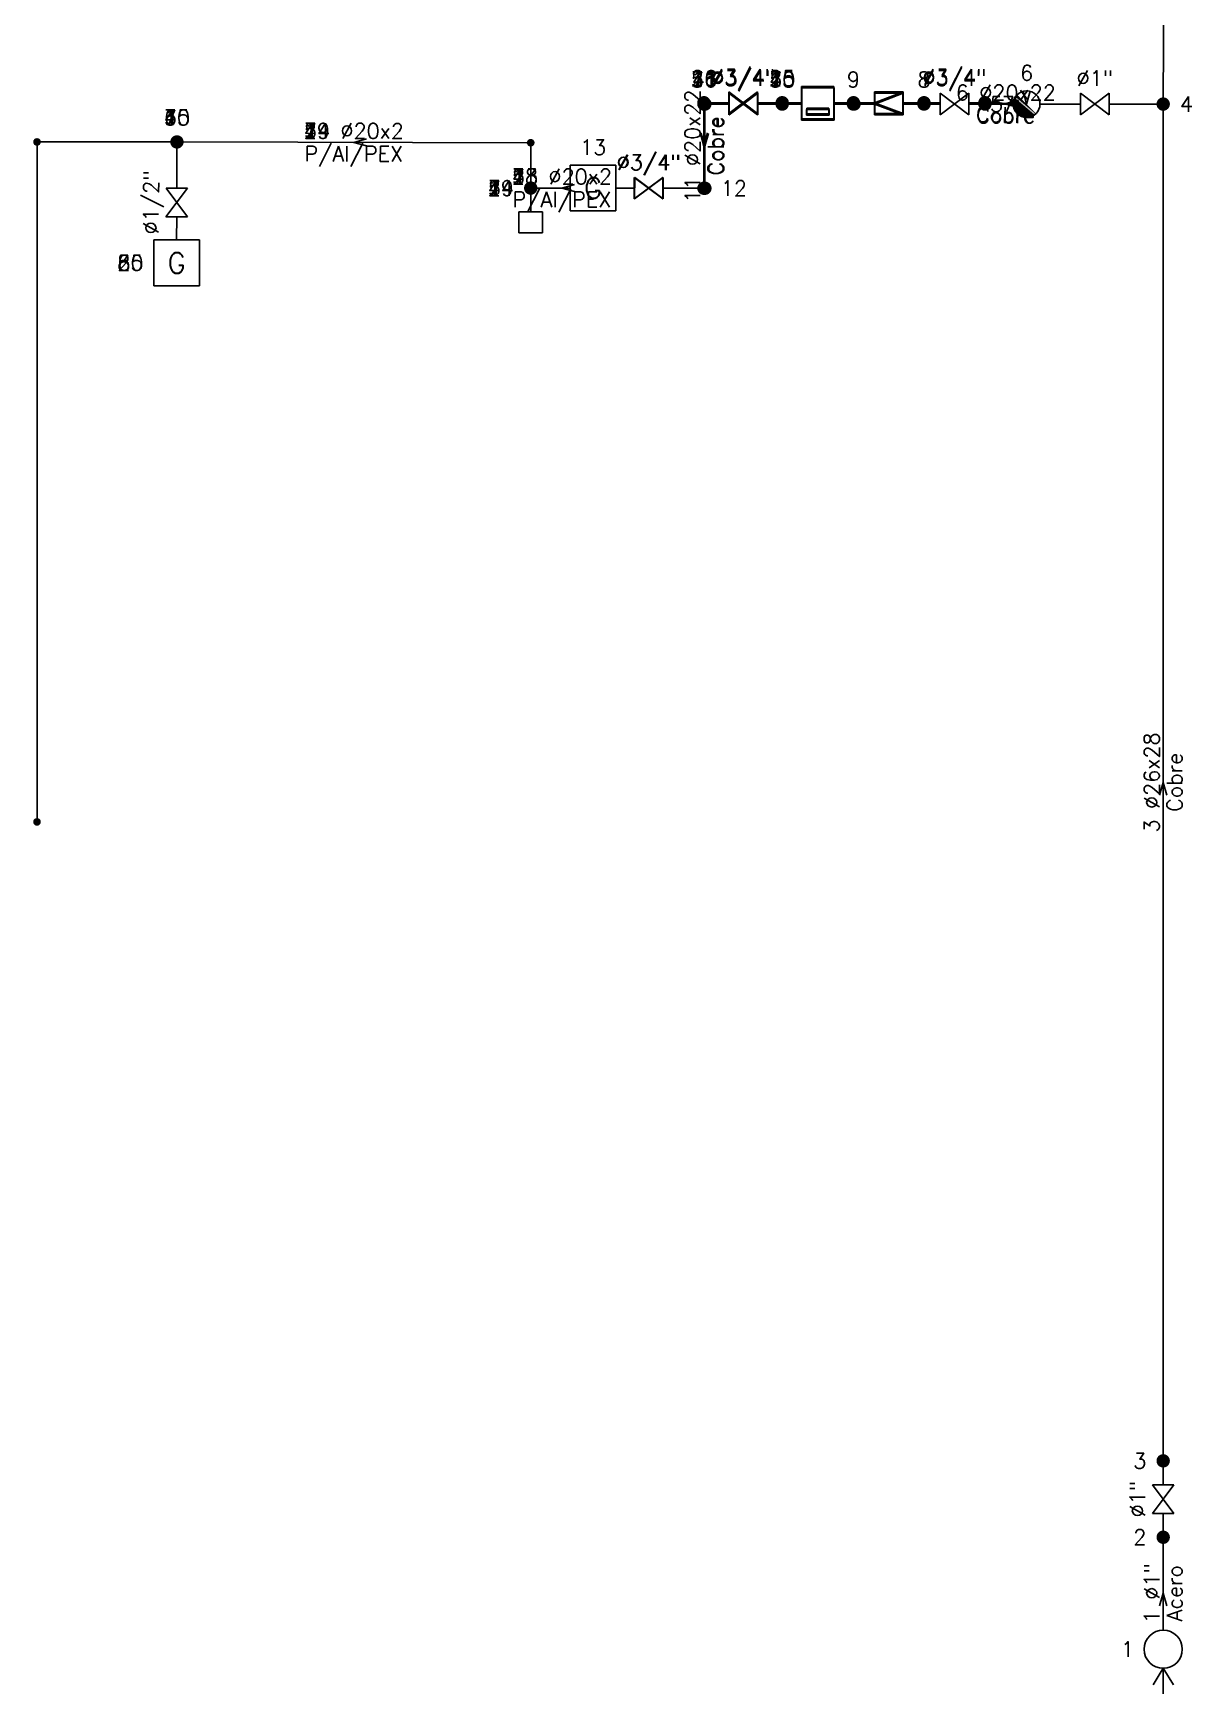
# Model space of a CAD drawing. Header units: metres. Extents: x -46.6 to 10.1, y -1.4 to 97.6.
# Drawn here: x 5.48 to 10.07, y -1.4 to 5.18 of the extents above; entities that cross this region are included whole.
import ezdxf
from ezdxf.enums import TextEntityAlignment as Align

# ---------------------------------------------------------------- set-up
doc = ezdxf.new("R2010")
doc.units = ezdxf.units.M
doc.header["$LTSCALE"] = 12.7
doc.layers.get('0').update_dxf_attribs({"linetype": 'CONTINUOUS'})
doc.layers.add('TEXTO_NUDOS', color=7, linetype='CONTINUOUS')
doc.layers.add('UNIFILAR', color=7, linetype='CONTINUOUS')
doc.layers.add('TEXTO_RAMAS', color=7, linetype='CONTINUOUS', lineweight=18)
doc.styles.add('ROMANS', font='Romans', dxfattribs={"height": 0.0635})

# ---------------------------------------------------------------- blocks, each defined once
blk = doc.blocks.new('CONEXION_PLANTAS_GAS')
at = {"color": 0, "linetype": 'Continuous'}
blk.add_circle((-0.004736, -0.005671), 1.5, dxfattribs=at)
for points in [[(-1.499779, 0.11617), (-1.504474, -0.033694), (0.363297, -1.459821), (0.216286, -1.489298)], [(-1.480147, 0.264817), (-1.499779, 0.11617), (0.506632, -1.415814), (0.363297, -1.459821)], [(-1.445772, 0.410761), (-1.480147, 0.264817), (0.644856, -1.357718), (0.506632, -1.415814)], [(-1.396999, 0.552544), (-1.445772, 0.410761), (0.77659, -1.286112), (0.644856, -1.357718)], [(-1.334315, 0.688749), (-1.396999, 0.552544), (0.900518, -1.201713), (0.77659, -1.286112)], [(-1.258346, 0.818016), (-1.334315, 0.688749), (1.0154, -1.105363), (0.900518, -1.201713)], [(-1.169852, 0.939054), (-1.258346, 0.818016), (1.047775, -1.074419), (1.0154, -1.105363)], [(-1.069716, 1.050651), (-1.169852, 0.939054), (-0.004736, -0.005671), (1.047775, -1.074419)], [(-1.504474, -0.033694), (-1.494184, -0.183278), (0.216286, -1.489298), (0.067066, -1.503952)], [(-1.494184, -0.183278), (-1.469012, -0.331087), (0.067066, -1.503952), (-0.082871, -1.503635)], [(-1.469012, -0.331087), (-1.429209, -0.475645), (-0.082871, -1.503635), (-0.232027, -1.488351)], [(-1.429209, -0.475645), (-1.375174, -0.615507), (-0.232027, -1.488351), (-0.378913, -1.458252)], [(-1.375174, -0.615507), (-1.307445, -0.749276), (-0.378913, -1.458252), (-0.52206, -1.41364)], [(-1.307445, -0.749276), (-1.226701, -0.875615), (-0.52206, -1.41364), (-0.660037, -1.35496)], [(-1.226701, -0.875615), (-1.133746, -0.993262), (-0.660037, -1.35496), (-0.791468, -1.282798)], [(-1.133746, -0.993262), (-1.029511, -1.101041), (-0.791468, -1.282798), (-0.915037, -1.197876)]]:
    blk.add_solid(points, dxfattribs=at)
blk = doc.blocks.new('CONEXION_RED_GAS')
at = {"color": 0, "linetype": 'Continuous'}
for q in [(-3.5, 0), (-2.8, 0.8), (-2.8, -0.8)]:
    blk.add_line((-1.5, 0), q, dxfattribs=at)
blk.add_circle((0, 0), 1.5, dxfattribs=at)
blk = doc.blocks.new('NUDO_DERIVACION_GAS')
at = {"color": 0, "linetype": 'Continuous'}
for points in [[(-0.742494, 0.10584), (-0.749351, 0.031185), (-0.748721, -0.043781), (-0.749351, 0.031185)], [(-0.728219, 0.179437), (-0.742494, 0.10584), (-0.74061, -0.118309), (-0.748721, -0.043781)], [(-0.706667, 0.251241), (-0.728219, 0.179437), (-0.725099, -0.191656), (-0.74061, -0.118309)], [(-0.678054, 0.320535), (-0.706667, 0.251241), (-0.702343, -0.263087), (-0.725099, -0.191656)], [(-0.642667, 0.386626), (-0.678054, 0.320535), (-0.672569, -0.33189), (-0.702343, -0.263087)], [(-0.600858, 0.448854), (-0.642667, 0.386626), (-0.636075, -0.397377), (-0.672569, -0.33189)], [(-0.553045, 0.506597), (-0.600858, 0.448854), (-0.593226, -0.458893), (-0.636075, -0.397377)], [(-0.499707, 0.559279), (-0.553045, 0.506597), (-0.544449, -0.515825), (-0.593226, -0.458893)], [(-0.441376, 0.606372), (-0.499707, 0.559279), (-0.490233, -0.567602), (-0.544449, -0.515825)], [(-0.378635, 0.647407), (-0.441376, 0.606372), (-0.431118, -0.613708), (-0.490233, -0.567602)], [(-0.31211, 0.681973), (-0.378635, 0.647407), (-0.367696, -0.653682), (-0.431118, -0.613708)], [(-0.242467, 0.709725), (-0.31211, 0.681973), (-0.300599, -0.687124), (-0.367696, -0.653682)], [(-0.170402, 0.730386), (-0.242467, 0.709725), (-0.2305, -0.713702), (-0.300599, -0.687124)], [(-0.096633, 0.743749), (-0.170402, 0.730386), (-0.158097, -0.733148), (-0.2305, -0.713702)], [(-0.0219, 0.74968), (-0.096633, 0.743749), (-0.084114, -0.745268), (-0.158097, -0.733148)], [(0.053053, 0.748121), (-0.0219, 0.74968), (-0.009291, -0.749942), (-0.084114, -0.745268)], [(0.127475, 0.739087), (0.053053, 0.748121), (0.065624, -0.747123), (-0.009291, -0.749942)], [(0.200624, 0.722669), (0.127475, 0.739087), (0.139884, -0.736839), (0.065624, -0.747123)], [(0.271768, 0.699029), (0.200624, 0.722669), (0.212747, -0.719193), (0.139884, -0.736839)], [(0.340197, 0.668406), (0.271768, 0.699029), (0.283483, -0.694361), (0.212747, -0.719193)], [(0.405227, 0.631103), (0.340197, 0.668406), (0.351388, -0.662591), (0.283483, -0.694361)], [(0.466207, 0.587495), (0.405227, 0.631103), (0.415781, -0.624201), (0.351388, -0.662591)], [(0.52253, 0.538017), (0.466207, 0.587495), (0.47602, -0.579573), (0.415781, -0.624201)], [(0.573632, 0.483163), (0.52253, 0.538017), (0.531502, -0.529155), (0.47602, -0.579573)], [(0.619002, 0.423482), (0.573632, 0.483163), (0.581674, -0.47345), (0.531502, -0.529155)], [(0.658187, 0.359569), (0.619002, 0.423482), (0.626035, -0.413014), (0.581674, -0.47345)], [(0.690796, 0.292064), (0.658187, 0.359569), (0.66414, -0.348452), (0.626035, -0.413014)], [(0.716502, 0.22164), (0.690796, 0.292064), (0.695609, -0.280407), (0.66414, -0.348452)], [(0.73505, 0.149002), (0.716502, 0.22164), (0.720128, -0.209562), (0.695609, -0.280407)], [(0.746253, 0.074875), (0.73505, 0.149002), (0.737451, -0.136622), (0.720128, -0.209562)], [(0.75, 0), (0.746253, 0.074875), (0.747407, -0.062317), (0.737451, -0.136622)]]:
    blk.add_solid(points, dxfattribs=at)
blk = doc.blocks.new('LLAVE_PASO_GAS')
at = {"color": 0, "linetype": 'Continuous'}
for p, q in [((-1.5, 1.125), (1.5, -1.125)), ((1.5, 1.125), (-1.5, -1.125)), ((-1.5, -1.125), (-1.5, 1.125)), ((1.5, -1.125), (1.5, 1.125))]:
    blk.add_line(p, q, dxfattribs=at)
blk = doc.blocks.new('APARATO_GAS')
at = {"color": 0, "linetype": 'Continuous'}
for p, q in [((-1.125, 1.125), (1.125, 1.125)), ((-1.125, -1.125), (-1.125, 1.125)), ((1.125, 1.125), (1.125, -1.125)), ((1.125, -1.125), (-1.125, -1.125))]:
    blk.add_line(p, q, dxfattribs=at)
at = {"color": 0, "linetype": 'Continuous', "style": 'ROMANS'}
blk.add_text('G', height=1, dxfattribs=at).set_placement((0, -0.5), align=Align.CENTER)
blk = doc.blocks.new('NUDO_PASO_GAS')
at = {"color": 0, "linetype": 'Continuous'}
for points in [[(-0.742494, 0.10584), (-0.749351, 0.031185), (-0.748721, -0.043781), (-0.749351, 0.031185)], [(-0.728219, 0.179437), (-0.742494, 0.10584), (-0.74061, -0.118309), (-0.748721, -0.043781)], [(-0.706667, 0.251241), (-0.728219, 0.179437), (-0.725099, -0.191656), (-0.74061, -0.118309)], [(-0.678054, 0.320535), (-0.706667, 0.251241), (-0.702343, -0.263087), (-0.725099, -0.191656)], [(-0.642667, 0.386626), (-0.678054, 0.320535), (-0.672569, -0.33189), (-0.702343, -0.263087)], [(-0.600858, 0.448854), (-0.642667, 0.386626), (-0.636075, -0.397377), (-0.672569, -0.33189)], [(-0.553045, 0.506597), (-0.600858, 0.448854), (-0.593226, -0.458893), (-0.636075, -0.397377)], [(-0.499707, 0.559279), (-0.553045, 0.506597), (-0.544449, -0.515825), (-0.593226, -0.458893)], [(-0.441376, 0.606372), (-0.499707, 0.559279), (-0.490233, -0.567602), (-0.544449, -0.515825)], [(-0.378635, 0.647407), (-0.441376, 0.606372), (-0.431118, -0.613708), (-0.490233, -0.567602)], [(-0.31211, 0.681973), (-0.378635, 0.647407), (-0.367696, -0.653682), (-0.431118, -0.613708)], [(-0.242467, 0.709725), (-0.31211, 0.681973), (-0.300599, -0.687124), (-0.367696, -0.653682)], [(-0.170402, 0.730386), (-0.242467, 0.709725), (-0.2305, -0.713702), (-0.300599, -0.687124)], [(-0.096633, 0.743749), (-0.170402, 0.730386), (-0.158097, -0.733148), (-0.2305, -0.713702)], [(-0.0219, 0.74968), (-0.096633, 0.743749), (-0.084114, -0.745268), (-0.158097, -0.733148)], [(0.053053, 0.748121), (-0.0219, 0.74968), (-0.009291, -0.749942), (-0.084114, -0.745268)], [(0.127475, 0.739087), (0.053053, 0.748121), (0.065624, -0.747123), (-0.009291, -0.749942)], [(0.200624, 0.722669), (0.127475, 0.739087), (0.139884, -0.736839), (0.065624, -0.747123)], [(0.271768, 0.699029), (0.200624, 0.722669), (0.212747, -0.719193), (0.139884, -0.736839)], [(0.340197, 0.668406), (0.271768, 0.699029), (0.283483, -0.694361), (0.212747, -0.719193)], [(0.405227, 0.631103), (0.340197, 0.668406), (0.351388, -0.662591), (0.283483, -0.694361)], [(0.466207, 0.587495), (0.405227, 0.631103), (0.415781, -0.624201), (0.351388, -0.662591)], [(0.52253, 0.538017), (0.466207, 0.587495), (0.47602, -0.579573), (0.415781, -0.624201)], [(0.573632, 0.483163), (0.52253, 0.538017), (0.531502, -0.529155), (0.47602, -0.579573)], [(0.619002, 0.423482), (0.573632, 0.483163), (0.581674, -0.47345), (0.531502, -0.529155)], [(0.658187, 0.359569), (0.619002, 0.423482), (0.626035, -0.413014), (0.581674, -0.47345)], [(0.690796, 0.292064), (0.658187, 0.359569), (0.66414, -0.348452), (0.626035, -0.413014)], [(0.716502, 0.22164), (0.690796, 0.292064), (0.695609, -0.280407), (0.66414, -0.348452)], [(0.73505, 0.149002), (0.716502, 0.22164), (0.720128, -0.209562), (0.695609, -0.280407)], [(0.746253, 0.074875), (0.73505, 0.149002), (0.737451, -0.136622), (0.720128, -0.209562)], [(0.75, 0), (0.746253, 0.074875), (0.747407, -0.062317), (0.737451, -0.136622)]]:
    blk.add_solid(points, dxfattribs=at)
blk = doc.blocks.new('TOMA_PRESION_GAS')
at = {"color": 0, "linetype": 'Continuous'}
for p, q in [((-0.046683, 0.093739), (-0.046683, 0.17616)), ((-0.046683, 0.17616), (0.046683, 0.17616)), ((0.046683, 0.17616), (0.046683, 0.093739)), ((0.046683, 0.093739), (-0.046683, 0.093739)), ((0, 0.093739), (0, 0.0262))]:
    blk.add_line(p, q, dxfattribs=at)
for points in [[(-0.025977, 0.003703), (-0.026217, 0.001091), (-0.026195, -0.001532), (-0.026217, 0.001091)], [(-0.025477, 0.006278), (-0.025977, 0.003703), (-0.025911, -0.004139), (-0.026195, -0.001532)], [(-0.024723, 0.00879), (-0.025477, 0.006278), (-0.025368, -0.006705), (-0.025911, -0.004139)], [(-0.023722, 0.011214), (-0.024723, 0.00879), (-0.024572, -0.009204), (-0.025368, -0.006705)], [(-0.022484, 0.013526), (-0.023722, 0.011214), (-0.02353, -0.011611), (-0.024572, -0.009204)], [(-0.021021, 0.015704), (-0.022484, 0.013526), (-0.022254, -0.013903), (-0.02353, -0.011611)], [(-0.019349, 0.017724), (-0.021021, 0.015704), (-0.020754, -0.016055), (-0.022254, -0.013903)], [(-0.017483, 0.019567), (-0.019349, 0.017724), (-0.019048, -0.018047), (-0.020754, -0.016055)], [(-0.015442, 0.021214), (-0.017483, 0.019567), (-0.017151, -0.019858), (-0.019048, -0.018047)], [(-0.013247, 0.02265), (-0.015442, 0.021214), (-0.015083, -0.021471), (-0.017151, -0.019858)], [(-0.010919, 0.023859), (-0.013247, 0.02265), (-0.012864, -0.02287), (-0.015083, -0.021471)], [(-0.008483, 0.02483), (-0.010919, 0.023859), (-0.010517, -0.02404), (-0.012864, -0.02287)], [(-0.005962, 0.025553), (-0.008483, 0.02483), (-0.008064, -0.024969), (-0.010517, -0.02404)], [(-0.003381, 0.026021), (-0.005962, 0.025553), (-0.005531, -0.02565), (-0.008064, -0.024969)], [(-0.000766, 0.026228), (-0.003381, 0.026021), (-0.002943, -0.026074), (-0.005531, -0.02565)], [(0.001856, 0.026174), (-0.000766, 0.026228), (-0.000325, -0.026237), (-0.002943, -0.026074)], [(0.00446, 0.025858), (0.001856, 0.026174), (0.002296, -0.026139), (-0.000325, -0.026237)], [(0.007019, 0.025283), (0.00446, 0.025858), (0.004894, -0.025779), (0.002296, -0.026139)], [(0.009508, 0.024456), (0.007019, 0.025283), (0.007443, -0.025162), (0.004894, -0.025779)], [(0.011902, 0.023385), (0.009508, 0.024456), (0.009918, -0.024293), (0.007443, -0.025162)], [(0.014177, 0.02208), (0.011902, 0.023385), (0.012294, -0.023181), (0.009918, -0.024293)], [(0.016311, 0.020554), (0.014177, 0.02208), (0.014546, -0.021838), (0.012294, -0.023181)], [(0.018281, 0.018823), (0.016311, 0.020554), (0.016654, -0.020277), (0.014546, -0.021838)], [(0.020069, 0.016904), (0.018281, 0.018823), (0.018595, -0.018513), (0.016654, -0.020277)], [(0.021656, 0.014816), (0.020069, 0.016904), (0.02035, -0.016564), (0.018595, -0.018513)], [(0.023027, 0.01258), (0.021656, 0.014816), (0.021902, -0.01445), (0.02035, -0.016564)], [(0.024168, 0.010218), (0.023027, 0.01258), (0.023235, -0.012191), (0.021902, -0.01445)], [(0.025067, 0.007754), (0.024168, 0.010218), (0.024336, -0.00981), (0.023235, -0.012191)], [(0.025716, 0.005213), (0.025067, 0.007754), (0.025194, -0.007332), (0.024336, -0.00981)], [(0.026108, 0.00262), (0.025716, 0.005213), (0.0258, -0.00478), (0.025194, -0.007332)], [(0.026239, 0), (0.026108, 0.00262), (0.026149, -0.00218), (0.0258, -0.00478)]]:
    blk.add_solid(points, dxfattribs=at)
blk = doc.blocks.new('VALVULA_REG_PRESION_GAS')
at = {"color": 0, "linetype": 'Continuous'}
for p, q in [((-1.50002, 1.125), (1.49998, 0)), ((1.49998, 1.125), (-1.50002, 1.125)), ((-1.50002, 1.125), (-1.50002, -1.125)), ((-1.50002, -1.125), (1.49998, 0)), ((1.49998, -1.125), (1.49998, 1.125)), ((-1.50002, -1.125), (1.49998, -1.125))]:
    blk.add_line(p, q, dxfattribs=at)
blk = doc.blocks.new('CONTADOR_GAS')
at = {"color": 0, "linetype": 'Continuous'}
for p, q in [((-1.125, 1.125), (1.125, 1.125)), ((-1.125, -1.125), (-1.125, 1.125)), ((-0.775, 0.775), (0.775, 0.775)), ((-0.775, 0.367113), (-0.775, 0.775)), ((0.775, 0.367113), (-0.775, 0.367113)), ((0.775, 0.775), (0.775, 0.367113)), ((1.125, 1.125), (1.125, -1.125)), ((1.125, -1.125), (-1.125, -1.125))]:
    blk.add_line(p, q, dxfattribs=at)

msp = doc.modelspace()

# ---------------------------------------------------------------- linework, layer by layer
at = {"layer": 'UNIFILAR', "color": 30, "linetype": 'Continuous'}
for p, q in [((9.9597, 4.9279, -12.6957), (9.9839, 8.3538, -12.6957)), ((9.4036, 4.9519, -11.4842), (9.4177, 4.9014, -11.4337)), ((9.4036, 4.9519, -8.9098), (9.4177, 4.9014, -8.8593)), ((9.4036, 4.9519, -1.0352), (9.4177, 4.9014, -0.9848)), ((9.4036, 4.9519, -3.6601), (9.4177, 4.9014, -3.6096)), ((9.4036, 4.9519, -6.285), (9.4177, 4.9014, -6.2345)), ((9.4318, 4.9519, -11.4842), (9.4177, 4.9014, -11.4337)), ((9.4318, 4.9519, -8.9098), (9.4177, 4.9014, -8.8593)), ((9.4318, 4.9519, -1.0352), (9.4177, 4.9014, -0.9848)), ((9.4318, 4.9519, -3.6601), (9.4177, 4.9014, -3.6096)), ((9.4318, 4.9519, -6.285), (9.4177, 4.9014, -6.2345)), ((8.137, 4.8749, -10.1718), (8.137, 4.594, -10.1718)), ((8.137, 4.8749, 0.3277), (8.137, 4.594, 0.3277)), ((8.1371, 4.8802, -7.5469), (8.1371, 4.594, -7.5469)), ((8.1371, 4.8749, -2.2972), (8.1371, 4.594, -2.2972)), ((8.1409, 4.8749, -4.9221), (8.1409, 4.594, -4.9221)), ((8.2355, 4.9014, -10.1718), (8.1635, 4.9014, -10.1718)), ((8.2355, 4.9014, 0.3277), (8.1635, 4.9014, 0.3277)), ((8.2356, 4.9067, -7.5469), (8.1636, 4.9067, -7.5469)), ((8.2356, 4.9014, -2.2972), (8.1636, 4.9014, -2.2972)), ((8.2375, 4.9014, -4.9221), (8.1674, 4.9014, -4.9221)), ((8.421, 4.9014, -10.1718), (8.3491, 4.9014, -10.1718)), ((8.4211, 4.9014, -2.2972), (8.3491, 4.9014, -2.2972)), ((8.421, 4.9014, 0.3277), (8.3491, 4.9014, 0.3277)), ((8.4212, 4.9067, -7.5469), (8.3492, 4.9067, -7.5469)), ((8.4212, 4.9014, -4.9221), (8.3511, 4.9014, -4.9221)), ((8.5247, 4.9014, -10.1718), (8.474, 4.9014, -10.1718)), ((8.5247, 4.9014, 0.3277), (8.474, 4.9014, 0.3277)), ((8.5247, 4.9014, -2.2972), (8.4741, 4.9014, -2.2972)), ((8.5248, 4.9067, -7.5469), (8.4742, 4.9067, -7.5469)), ((8.526, 4.9014, -4.9221), (8.4742, 4.9014, -4.9221)), ((8.7037, 4.9014, -10.1718), (8.653, 4.9014, -10.1718)), ((8.7037, 4.9014, 0.3277), (8.653, 4.9014, 0.3277)), ((8.7038, 4.9067, -7.5469), (8.6531, 4.9067, -7.5469)), ((8.7037, 4.9014, -2.2972), (8.6531, 4.9014, -2.2972)), ((8.7062, 4.9014, -4.9221), (8.6544, 4.9014, -4.9221)), ((8.8134, 4.9014, -10.1718), (8.7567, 4.9014, -10.1718)), ((8.8134, 4.9014, -2.2972), (8.7567, 4.9014, -2.2972)), ((8.8134, 4.9014, 0.3277), (8.7567, 4.9014, 0.3277)), ((8.8135, 4.9067, -7.5469), (8.7568, 4.9067, -7.5469)), ((8.8147, 4.9014, -4.9221), (8.7592, 4.9014, -4.9221)), ((8.9838, 4.9014, -10.1718), (8.927, 4.9014, -10.1718)), ((8.9838, 4.9014, -2.2972), (8.927, 4.9014, -2.2972)), ((8.9838, 4.9014, 0.3277), (8.927, 4.9014, 0.3277)), ((8.9838, 4.9067, -7.5469), (8.9271, 4.9067, -7.5469)), ((8.9838, 4.9014, -4.9221), (8.9283, 4.9014, -4.9221)), ((9.0745, 4.9067, -7.5469), (9.0368, 4.9067, -7.5469)), ((9.0744, 4.9014, -10.1718), (9.0368, 4.9014, -10.1718)), ((9.0744, 4.9014, -4.9221), (9.0368, 4.9014, -4.9221)), ((9.0744, 4.9014, -2.2972), (9.0368, 4.9014, -2.2972)), ((9.0744, 4.9014, 0.3277), (9.0368, 4.9014, 0.3277)), ((9.2256, 4.9014, -10.1718), (9.188, 4.9014, -10.1718)), ((9.2256, 4.9014, -4.9221), (9.188, 4.9014, -4.9221)), ((9.2256, 4.9014, -2.2972), (9.188, 4.9014, -2.2972)), ((9.2256, 4.9014, 0.3277), (9.188, 4.9014, 0.3277)), ((9.2257, 4.9067, -7.5469), (9.1881, 4.9067, -7.5469)), ((9.3647, 4.9014, -10.1718), (9.2786, 4.9014, -10.1718)), ((9.3647, 4.9014, -4.9221), (9.2786, 4.9014, -4.9221)), ((9.3647, 4.9014, -2.2972), (9.2786, 4.9014, -2.2972)), ((9.3647, 4.9014, 0.3277), (9.2786, 4.9014, 0.3277)), ((9.3647, 4.9031, -7.5469), (9.2787, 4.9058, -7.5469)), ((9.3854, 4.9155, -10.1718), (9.3349, 4.9014, -10.1718)), ((9.3854, 4.9155, -4.9221), (9.3349, 4.9014, -4.9221)), ((9.3854, 4.9155, -2.2972), (9.3349, 4.9014, -2.2972)), ((9.3854, 4.9155, 0.3277), (9.3349, 4.9014, 0.3277)), ((9.3854, 4.8872, -10.1718), (9.3349, 4.9014, -10.1718)), ((9.3854, 4.8872, -4.9221), (9.3349, 4.9014, -4.9221)), ((9.3854, 4.8872, -2.2972), (9.3349, 4.9014, -2.2972)), ((9.3854, 4.8872, 0.3277), (9.3349, 4.9014, 0.3277)), ((9.3859, 4.9165, -7.5469), (9.335, 4.904, -7.5469)), ((9.385, 4.8883, -7.5469), (9.335, 4.904, -7.5469)), ((9.4177, 4.9014, -12.6957), (9.4177, 4.9014, -10.1718)), ((9.4177, 4.9014, -12.6957), (9.4177, 4.9014, -10.1718)), ((9.4177, 4.9014, -10.1718), (9.4177, 4.9014, -7.5469)), ((9.4177, 4.9014, -10.1718), (9.4177, 4.9014, -7.5469)), ((9.4177, 4.9014, -2.2972), (9.4177, 4.9014, 0.3277)), ((9.4177, 4.9014, -2.2972), (9.4177, 4.9014, 0.3277)), ((9.4177, 4.9014, -4.9221), (9.4177, 4.9014, -2.2972)), ((9.4177, 4.9014, -4.9221), (9.4177, 4.9014, -2.2972)), ((9.4177, 4.9014, -7.5469), (9.4177, 4.9014, -4.9221)), ((9.4177, 4.9014, -7.5469), (9.4177, 4.9014, -4.9221)), ((9.6318, 4.9014, -12.6957), (9.4707, 4.9014, -12.6957)), ((9.933, 4.9014, -12.6957), (9.7454, 4.9014, -12.6957)), ((9.9595, -0.4533, -12.6957), (9.9595, 4.8749, -12.6957)), ((6.0193, 4.7512, -10.1718), (5.5057, 4.7511, -10.1718)), ((6.0193, 4.7512, -7.5469), (5.5057, 4.7511, -7.5469)), ((6.0193, 4.7512, -4.9221), (5.5057, 4.7511, -4.9221)), ((6.0193, 4.7512, -2.2972), (5.5057, 4.7511, -2.2972)), ((6.0193, 4.7512, 0.3277), (5.5057, 4.7511, 0.3277)), ((7.4347, 4.7479, -10.1718), (6.0723, 4.7512, -10.1718)), ((7.4347, 4.7479, -7.5469), (6.0723, 4.7512, -7.5469)), ((7.4347, 4.7479, -4.9221), (6.0723, 4.7512, -4.9221)), ((7.4347, 4.7479, -2.2972), (6.0723, 4.7512, -2.2972)), ((7.4347, 4.7479, 0.3277), (6.0723, 4.7512, 0.3277)), ((6.7983, 4.7636, -10.1718), (6.7478, 4.7495, -10.1718)), ((6.7983, 4.7636, -7.5469), (6.7478, 4.7495, -7.5469)), ((6.7983, 4.7636, -4.9221), (6.7478, 4.7495, -4.9221)), ((6.7983, 4.7636, -2.2972), (6.7478, 4.7495, -2.2972)), ((6.7983, 4.7636, 0.3277), (6.7478, 4.7495, 0.3277)), ((6.7982, 4.7353, -10.1718), (6.7478, 4.7495, -10.1718)), ((6.7982, 4.7353, -7.5469), (6.7478, 4.7495, -7.5469)), ((6.7982, 4.7353, -4.9221), (6.7478, 4.7495, -4.9221)), ((6.7982, 4.7353, -2.2972), (6.7478, 4.7495, -2.2972)), ((6.7982, 4.7353, 0.3277), (6.7478, 4.7495, 0.3277)), ((8.1229, 4.7849, -10.1718), (8.137, 4.7345, -10.1718)), ((8.1229, 4.7849, 0.3277), (8.137, 4.7345, 0.3277)), ((8.123, 4.7876, -7.5469), (8.1371, 4.7371, -7.5469)), ((8.123, 4.7849, -2.2972), (8.1371, 4.7345, -2.2972)), ((8.1267, 4.7849, -4.9221), (8.1409, 4.7345, -4.9221)), ((8.1512, 4.7849, -10.1718), (8.137, 4.7345, -10.1718)), ((8.1512, 4.7849, 0.3277), (8.137, 4.7345, 0.3277)), ((8.1513, 4.7876, -7.5469), (8.1371, 4.7371, -7.5469)), ((8.1512, 4.7849, -2.2972), (8.1371, 4.7345, -2.2972)), ((8.155, 4.7849, -4.9221), (8.1409, 4.7345, -4.9221)), ((5.4905, 4.7359, -10.1718), (5.4905, 2.0696, -10.1718)), ((5.4905, 4.7359, -7.5469), (5.4905, 2.0696, -7.5469)), ((5.4905, 4.7359, -4.9221), (5.4905, 2.0696, -4.9221)), ((5.4905, 4.7359, -2.2972), (5.4905, 2.0696, -2.2972)), ((5.4905, 4.7359, 0.3277), (5.4905, 2.0696, 0.3277)), ((6.0457, 4.7247, -10.1718), (6.0452, 4.5682, -10.1718)), ((6.0457, 4.7247, -7.5469), (6.0452, 4.5682, -7.5469)), ((6.0457, 4.7247, -4.9221), (6.0452, 4.5682, -4.9221)), ((6.0457, 4.7247, -2.2972), (6.0452, 4.5682, -2.2972)), ((6.0457, 4.7247, 0.3277), (6.0452, 4.5682, 0.3277)), ((7.4498, 4.5947, -10.1718), (7.4498, 4.7327, -10.1718)), ((7.4498, 4.5947, -7.5469), (7.4498, 4.7327, -7.5469)), ((7.4498, 4.5947, -4.9221), (7.4498, 4.7327, -4.9221)), ((7.4498, 4.5947, -2.2972), (7.4498, 4.7327, -2.2972)), ((7.4498, 4.5947, 0.3277), (7.4498, 4.7327, 0.3277)), ((7.6063, 4.5682, -10.1718), (7.4763, 4.5682, -10.1718)), ((7.6063, 4.5682, -7.5469), (7.4763, 4.5682, -7.5469)), ((7.6063, 4.5682, -4.9221), (7.4763, 4.5682, -4.9221)), ((7.6063, 4.5682, -2.2972), (7.4763, 4.5682, -2.2972)), ((7.6063, 4.5682, 0.3277), (7.4763, 4.5682, 0.3277)), ((7.624, 4.5824, -10.1718), (7.5735, 4.5682, -10.1718)), ((7.624, 4.5824, -7.5469), (7.5735, 4.5682, -7.5469)), ((7.624, 4.5824, -4.9221), (7.5735, 4.5682, -4.9221)), ((7.624, 4.5824, -2.2972), (7.5735, 4.5682, -2.2972)), ((7.624, 4.5824, 0.3277), (7.5735, 4.5682, 0.3277)), ((7.624, 4.5541, -10.1718), (7.5735, 4.5682, -10.1718)), ((7.624, 4.5541, -7.5469), (7.5735, 4.5682, -7.5469)), ((7.624, 4.5541, -4.9221), (7.5735, 4.5682, -4.9221)), ((7.624, 4.5541, -2.2972), (7.5735, 4.5682, -2.2972)), ((7.624, 4.5541, 0.3277), (7.5735, 4.5682, 0.3277)), ((7.8603, 4.568, -10.1718), (7.788, 4.5681, -10.1718)), ((7.8604, 4.568, -7.5469), (7.788, 4.5681, -7.5469)), ((7.8622, 4.568, -4.9221), (7.788, 4.5681, -4.9221)), ((7.8603, 4.568, -2.2972), (7.788, 4.5681, -2.2972)), ((7.8603, 4.568, 0.3277), (7.788, 4.5681, 0.3277)), ((8.1105, 4.5676, -10.1718), (7.9739, 4.5678, -10.1718)), ((8.1106, 4.5676, -7.5469), (7.9739, 4.5678, -7.5469)), ((8.1106, 4.5676, -2.2972), (7.9739, 4.5678, -2.2972)), ((8.1105, 4.5676, 0.3277), (7.9739, 4.5678, 0.3277)), ((8.1144, 4.5676, -4.9221), (7.9758, 4.5678, -4.9221)), ((6.0449, 4.4546, -10.1718), (6.0446, 4.3624, -10.1718)), ((6.0449, 4.4546, -7.5469), (6.0446, 4.3624, -7.5469)), ((6.0449, 4.4546, -4.9221), (6.0446, 4.3624, -4.9221)), ((6.0449, 4.4546, -2.2972), (6.0446, 4.3624, -2.2972)), ((6.0449, 4.4546, 0.3277), (6.0446, 4.3624, 0.3277)), ((9.9453, 2.1603, -12.6957), (9.9595, 2.2108, -12.6957)), ((9.9736, 2.1603, -12.6957), (9.9595, 2.2108, -12.6957)), ((9.9595, -0.5745, -12.6957), (9.9595, -0.5063, -12.6957)), ((9.9595, -0.7562, -12.6957), (9.9595, -0.688, -12.6957)), ((9.9595, -1.1512, -12.6957), (9.9595, -0.8092, -12.6957)), ((9.9453, -1.0553, -12.6957), (9.9595, -1.0048, -12.6957)), ((9.9736, -1.0553, -12.6957), (9.9595, -1.0048, -12.6957))]:
    msp.add_line(p, q, dxfattribs=at)

# ---------------------------------------------------------------- block references
at = {"layer": 'UNIFILAR', "color": 30, "linetype": 'Continuous', "zscale": 1.00956003066}
for name, p, xscale, yscale, rotation in [('LLAVE_PASO_GAS', (8.2923, 4.9014, -10.1718), 0.03785850114974999, 0.03785850114974999, 180), ('LLAVE_PASO_GAS', (8.2923, 4.9014, 0.3277), 0.03785850114974999, 0.03785850114974999, 180), ('LLAVE_PASO_GAS', (8.2924, 4.9067, -7.5469), 0.03785850114974999, 0.03785850114974999, 180), ('LLAVE_PASO_GAS', (8.2924, 4.9014, -2.2972), 0.03785850114974999, 0.03785850114974999, 180), ('LLAVE_PASO_GAS', (8.2943, 4.9014, -4.9221), 0.03785850114974999, 0.03785850114974999, 180), ('CONTADOR_GAS', (8.5889, 4.9014, -10.1718), 0.05704014173228999, 0.05704014173228999, 180), ('CONTADOR_GAS', (8.5889, 4.9014, -2.2972), 0.05704014173228999, 0.05704014173228999, 180), ('CONTADOR_GAS', (8.5889, 4.9014, 0.3277), 0.05704014173228999, 0.05704014173228999, 180), ('CONTADOR_GAS', (8.589, 4.9067, -7.5469), 0.05704014173228999, 0.05704014173228999, 180), ('CONTADOR_GAS', (8.5902, 4.9014, -4.9221), 0.05704014173228999, 0.05704014173228999, 180), ('VALVULA_REG_PRESION_GAS', (8.8702, 4.9014, -10.1718), 0.03785850114974999, 0.03785850114974999, 180), ('VALVULA_REG_PRESION_GAS', (8.8702, 4.9014, -2.2972), 0.03785850114974999, 0.03785850114974999, 180), ('VALVULA_REG_PRESION_GAS', (8.8702, 4.9014, 0.3277), 0.03785850114974999, 0.03785850114974999, 180), ('VALVULA_REG_PRESION_GAS', (8.8703, 4.9067, -7.5469), 0.03785850114974999, 0.03785850114974999, 180), ('VALVULA_REG_PRESION_GAS', (8.8715, 4.9014, -4.9221), 0.03785850114974999, 0.03785850114974999, 180), ('LLAVE_PASO_GAS', (9.1312, 4.9014, -10.1718), 0.03785850114974999, 0.03785850114974999, 180), ('LLAVE_PASO_GAS', (9.6886, 4.9014, -12.6957), 0.03785850114974999, 0.03785850114974999, 180), ('LLAVE_PASO_GAS', (7.9171, 4.5679, -10.1718), 0.03785850114974999, 0.03785850114974999, 179.909882), ('LLAVE_PASO_GAS', (7.9171, 4.5679, -7.5469), 0.03785850114974999, 0.03785850114974999, 179.909987), ('LLAVE_PASO_GAS', (7.9171, 4.5679, -2.2972), 0.03785850114974999, 0.03785850114974999, 179.909977), ('LLAVE_PASO_GAS', (7.9171, 4.5679, 0.3277), 0.03785850114974999, 0.03785850114974999, 179.909882), ('LLAVE_PASO_GAS', (7.919, 4.5679, -4.9221), 0.03785850114974999, 0.03785850114974999, 179.911116), ('LLAVE_PASO_GAS', (6.0451, 4.5114, -10.1718), 0.03785850114974999, 0.03785850114974999, 269.834212), ('LLAVE_PASO_GAS', (6.0451, 4.5114, -7.5469), 0.03785850114974999, 0.03785850114974999, 269.834212), ('LLAVE_PASO_GAS', (6.0451, 4.5114, -4.9221), 0.03785850114974999, 0.03785850114974999, 269.834212), ('LLAVE_PASO_GAS', (6.0451, 4.5114, -2.2972), 0.03785850114974999, 0.03785850114974999, 269.834212), ('LLAVE_PASO_GAS', (6.0451, 4.5114, 0.3277), 0.03785850114974999, 0.03785850114974999, 269.834212), ('TOMA_PRESION_GAS', (7.4498, 4.5682, -10.1718), 1.00956003066, 1.00956003066, 180), ('TOMA_PRESION_GAS', (7.4498, 4.5682, -7.5469), 1.00956003066, 1.00956003066, 180), ('TOMA_PRESION_GAS', (7.4498, 4.5682, -4.9221), 1.00956003066, 1.00956003066, 180), ('TOMA_PRESION_GAS', (7.4498, 4.5682, -2.2972), 1.00956003066, 1.00956003066, 180), ('TOMA_PRESION_GAS', (7.4498, 4.5682, 0.3277), 1.00956003066, 1.00956003066, 180), ('LLAVE_PASO_GAS', (9.9595, -0.6313, -12.6957), 0.03785850114974999, 0.03785850114974999, 90), ('CONEXION_RED_GAS', (9.9595, -1.2269, -12.6957), 0.050478001533, 0.050478001533, 90)]:
    msp.add_blockref(name, p, dxfattribs=dict(at, xscale=xscale, yscale=yscale, rotation=rotation))
for name, p, xscale, yscale in [('CONEXION_PLANTAS_GAS', (9.4177, 4.9014, -12.6957), 0.0353346010731, 0.0353346010731), ('CONEXION_PLANTAS_GAS', (9.4177, 4.9014, -10.1718), 0.0353346010731, 0.0353346010731), ('CONEXION_PLANTAS_GAS', (9.4177, 4.9014, -7.5469), 0.0353346010731, 0.0353346010731), ('CONEXION_PLANTAS_GAS', (9.4177, 4.9014, -4.9221), 0.0353346010731, 0.0353346010731), ('CONEXION_PLANTAS_GAS', (9.4177, 4.9014, -2.2972), 0.0353346010731, 0.0353346010731), ('CONEXION_PLANTAS_GAS', (9.4177, 4.9014, 0.3277), 0.0353346010731, 0.0353346010731), ('NUDO_DERIVACION_GAS', (8.137, 4.9014, -10.1718), 0.0353346010731, 0.0353346010731), ('NUDO_DERIVACION_GAS', (8.1371, 4.9014, -2.2972), 0.0353346010731, 0.0353346010731), ('NUDO_DERIVACION_GAS', (8.137, 4.9014, 0.3277), 0.0353346010731, 0.0353346010731), ('NUDO_DERIVACION_GAS', (8.1371, 4.9067, -7.5469), 0.0353346010731, 0.0353346010731), ('NUDO_DERIVACION_GAS', (8.1409, 4.9014, -4.9221), 0.0353346010731, 0.0353346010731), ('NUDO_DERIVACION_GAS', (8.4475, 4.9014, -10.1718), 0.0353346010731, 0.0353346010731), ('NUDO_DERIVACION_GAS', (8.4476, 4.9014, -2.2972), 0.0353346010731, 0.0353346010731), ('NUDO_DERIVACION_GAS', (8.4475, 4.9014, 0.3277), 0.0353346010731, 0.0353346010731), ('NUDO_DERIVACION_GAS', (8.4477, 4.9067, -7.5469), 0.0353346010731, 0.0353346010731), ('NUDO_DERIVACION_GAS', (8.4477, 4.9014, -4.9221), 0.0353346010731, 0.0353346010731), ('NUDO_DERIVACION_GAS', (8.7302, 4.9014, -10.1718), 0.0353346010731, 0.0353346010731), ('NUDO_DERIVACION_GAS', (8.7302, 4.9014, -2.2972), 0.0353346010731, 0.0353346010731), ('NUDO_DERIVACION_GAS', (8.7302, 4.9014, 0.3277), 0.0353346010731, 0.0353346010731), ('NUDO_DERIVACION_GAS', (8.7303, 4.9067, -7.5469), 0.0353346010731, 0.0353346010731), ('NUDO_DERIVACION_GAS', (8.7327, 4.9014, -4.9221), 0.0353346010731, 0.0353346010731), ('NUDO_DERIVACION_GAS', (9.0103, 4.9067, -7.5469), 0.0353346010731, 0.0353346010731), ('NUDO_DERIVACION_GAS', (9.0103, 4.9014, -10.1718), 0.0353346010731, 0.0353346010731), ('NUDO_DERIVACION_GAS', (9.0103, 4.9014, -4.9221), 0.0353346010731, 0.0353346010731), ('NUDO_DERIVACION_GAS', (9.0103, 4.9014, -2.2972), 0.0353346010731, 0.0353346010731), ('NUDO_DERIVACION_GAS', (9.0103, 4.9014, 0.3277), 0.0353346010731, 0.0353346010731), ('NUDO_DERIVACION_GAS', (9.2522, 4.9067, -7.5469), 0.0353346010731, 0.0353346010731), ('NUDO_DERIVACION_GAS', (9.2521, 4.9014, -10.1718), 0.0353346010731, 0.0353346010731), ('NUDO_DERIVACION_GAS', (9.2521, 4.9014, -4.9221), 0.0353346010731, 0.0353346010731), ('NUDO_DERIVACION_GAS', (9.2521, 4.9014, -2.2972), 0.0353346010731, 0.0353346010731), ('NUDO_DERIVACION_GAS', (9.2521, 4.9014, 0.3277), 0.0353346010731, 0.0353346010731), ('NUDO_DERIVACION_GAS', (9.9595, 4.9014, -12.6957), 0.0353346010731, 0.0353346010731), ('NUDO_PASO_GAS', (5.4905, 4.7511, -10.1718), 0.0201912006132, 0.0201912006132), ('NUDO_PASO_GAS', (5.4905, 4.7511, -7.5469), 0.0201912006132, 0.0201912006132), ('NUDO_PASO_GAS', (5.4905, 4.7511, -4.9221), 0.0201912006132, 0.0201912006132), ('NUDO_PASO_GAS', (5.4905, 4.7511, -2.2972), 0.0201912006132, 0.0201912006132), ('NUDO_PASO_GAS', (5.4905, 4.7511, 0.3277), 0.0201912006132, 0.0201912006132), ('NUDO_DERIVACION_GAS', (6.0458, 4.7512, -10.1718), 0.0353346010731, 0.0353346010731), ('NUDO_DERIVACION_GAS', (6.0458, 4.7512, -7.5469), 0.0353346010731, 0.0353346010731), ('NUDO_DERIVACION_GAS', (6.0458, 4.7512, -4.9221), 0.0353346010731, 0.0353346010731), ('NUDO_DERIVACION_GAS', (6.0458, 4.7512, -2.2972), 0.0353346010731, 0.0353346010731), ('NUDO_DERIVACION_GAS', (6.0458, 4.7512, 0.3277), 0.0353346010731, 0.0353346010731), ('NUDO_PASO_GAS', (7.4498, 4.7479, -10.1718), 0.0201912006132, 0.0201912006132), ('NUDO_PASO_GAS', (7.4498, 4.7479, -7.5469), 0.0201912006132, 0.0201912006132), ('NUDO_PASO_GAS', (7.4498, 4.7479, -4.9221), 0.0201912006132, 0.0201912006132), ('NUDO_PASO_GAS', (7.4498, 4.7479, -2.2972), 0.0201912006132, 0.0201912006132), ('NUDO_PASO_GAS', (7.4498, 4.7479, 0.3277), 0.0201912006132, 0.0201912006132), ('APARATO_GAS', (7.6972, 4.5682, -10.1718), 0.08076480245279999, 0.08076480245279999), ('APARATO_GAS', (7.6972, 4.5682, -7.5469), 0.08076480245279999, 0.08076480245279999), ('APARATO_GAS', (7.6972, 4.5682, -4.9221), 0.08076480245279999, 0.08076480245279999), ('APARATO_GAS', (7.6972, 4.5682, -2.2972), 0.08076480245279999, 0.08076480245279999), ('APARATO_GAS', (7.6972, 4.5682, 0.3277), 0.08076480245279999, 0.08076480245279999), ('NUDO_DERIVACION_GAS', (8.137, 4.5675, -10.1718), 0.0353346010731, 0.0353346010731), ('NUDO_DERIVACION_GAS', (8.1371, 4.5675, -2.2972), 0.0353346010731, 0.0353346010731), ('NUDO_DERIVACION_GAS', (8.137, 4.5675, 0.3277), 0.0353346010731, 0.0353346010731), ('NUDO_DERIVACION_GAS', (8.1371, 4.5675, -7.5469), 0.0353346010731, 0.0353346010731), ('NUDO_DERIVACION_GAS', (8.1409, 4.5675, -4.9221), 0.0353346010731, 0.0353346010731), ('APARATO_GAS', (6.0444, 4.2715, -10.1718), 0.08076480245279999, 0.08076480245279999), ('APARATO_GAS', (6.0444, 4.2715, -7.5469), 0.08076480245279999, 0.08076480245279999), ('APARATO_GAS', (6.0444, 4.2715, -4.9221), 0.08076480245279999, 0.08076480245279999), ('APARATO_GAS', (6.0444, 4.2715, -2.2972), 0.08076480245279999, 0.08076480245279999), ('APARATO_GAS', (6.0444, 4.2715, 0.3277), 0.08076480245279999, 0.08076480245279999), ('NUDO_PASO_GAS', (5.4905, 2.0544, -10.1718), 0.0201912006132, 0.0201912006132), ('NUDO_PASO_GAS', (5.4905, 2.0544, -7.5469), 0.0201912006132, 0.0201912006132), ('NUDO_PASO_GAS', (5.4905, 2.0544, -4.9221), 0.0201912006132, 0.0201912006132), ('NUDO_PASO_GAS', (5.4905, 2.0544, -2.2972), 0.0201912006132, 0.0201912006132), ('NUDO_PASO_GAS', (5.4905, 2.0544, 0.3277), 0.0201912006132, 0.0201912006132), ('NUDO_DERIVACION_GAS', (9.9595, -0.4798, -12.6957), 0.0353346010731, 0.0353346010731), ('NUDO_DERIVACION_GAS', (9.9595, -0.7827, -12.6957), 0.0353346010731, 0.0353346010731)]:
    msp.add_blockref(name, p, dxfattribs=dict(at, xscale=xscale, yscale=yscale))

# ---------------------------------------------------------------- texts
at = {"layer": 'TEXTO_NUDOS', "color": 30, "linetype": 'Continuous', "style": 'ROMANS'}
for s, height, p in [('71', 0.06057, (8.137, 4.9683, 0.3277)), ('26', 0.06057, (8.1371, 4.9736, -7.5469)), ('56', 0.06057, (8.1371, 4.9683, -2.2972)), ('41', 0.06057, (8.1409, 4.9683, -4.9221)), ('11', 0.06057, (8.137, 4.9683, -10.1718)), ('70', 0.06057, (8.4475, 4.9683, 0.3277)), ('25', 0.06057, (8.4477, 4.9736, -7.5469)), ('40', 0.06057, (8.4477, 4.9683, -4.9221)), ('55', 0.06057, (8.4476, 4.9683, -2.2972)), ('10', 0.06057, (8.4475, 4.9683, -10.1718)), ('9', 0.0606, (8.7302, 4.9683, -10.1718)), ('8', 0.0606, (9.0103, 4.9683, -10.1718)), ('6', 0.0606, (9.4177, 4.9948, -10.1718)), ('30', 0.06057, (6.0458, 4.8181, -7.5469)), ('45', 0.06057, (6.0458, 4.8181, -4.9221)), ('75', 0.06057, (6.0458, 4.8181, 0.3277)), ('60', 0.06057, (6.0458, 4.8181, -2.2972)), ('15', 0.06057, (6.0458, 4.8181, -10.1718)), ('13', 0.06057, (7.6972, 4.6995, -10.1718))]:
    msp.add_text(s, height=height, dxfattribs=at).set_placement(p, align=Align.CENTER)
for s, height, p in [('5', 0.0606, (9.3243, 4.9014, -12.6957)), ('29', 0.06057, (7.383, 4.5682, -7.5469)), ('44', 0.06057, (7.383, 4.5682, -4.9221)), ('59', 0.06057, (7.383, 4.5682, -2.2972)), ('74', 0.06057, (7.383, 4.5682, 0.3277)), ('14', 0.06057, (7.383, 4.5682, -10.1718)), ('20', 0.06057, (5.9131, 4.2715, -10.1718)), ('35', 0.06057, (5.9131, 4.2715, -7.5469)), ('50', 0.06057, (5.9131, 4.2715, -4.9221)), ('80', 0.06057, (5.9131, 4.2715, 0.3277)), ('65', 0.06057, (5.9131, 4.2715, -2.2972)), ('3', 0.0606, (9.8926, -0.4798, -12.6957)), ('2', 0.0606, (9.8926, -0.7827, -12.6957)), ('1', 0.0606, (9.8434, -1.2269, -12.6957))]:
    msp.add_text(s, height=height, dxfattribs=at).set_placement(p, align=Align.MIDDLE_RIGHT)
for s, height, p in [('7', 0.0606, (9.319, 4.9014, -10.1718)), ('4', 0.0606, (10.0263, 4.9014, -12.6957)), ('12', 0.06057, (8.2039, 4.5675, -10.1718))]:
    msp.add_text(s, height=height, dxfattribs=at).set_placement(p, align=Align.MIDDLE_LEFT)
at = {"layer": 'TEXTO_RAMAS', "color": 30, "linetype": 'Continuous', "style": 'ROMANS'}
for s, p in [('Ø3/4"', (8.2923, 4.9733, -10.1718)), ('Ø3/4"', (8.2924, 4.9733, -2.2972)), ('Ø3/4"', (8.2923, 4.9733, 0.3277)), ('Ø3/4"', (8.2924, 4.9786, -7.5469)), ('Ø3/4"', (8.2943, 4.9733, -4.9221)), ('Ø3/4"', (9.1312, 4.9733, -10.1718)), ('Ø3/4"', (9.1312, 4.9733, -4.9221)), ('Ø3/4"', (9.1312, 4.9733, -2.2972)), ('Ø3/4"', (9.1312, 4.9733, 0.3277)), ('Ø3/4"', (9.1313, 4.9786, -7.5469)), ('Ø1"', (9.6886, 4.9733, -12.6957)), ('6 Ø20x22', (9.3349, 4.9165, -10.1718)), ('28 Ø20x2', (7.5735, 4.5834, -7.5469)), ('43 Ø20x2', (7.5735, 4.5834, -4.9221)), ('58 Ø20x2', (7.5735, 4.5834, -2.2972)), ('73 Ø20x2', (7.5735, 4.5834, 0.3277)), ('13 Ø20x2', (7.5735, 4.5834, -10.1718))]:
    msp.add_text(s, height=0.06057, dxfattribs=at).set_placement(p, align=Align.CENTER)
for s, rotation, p in [('11 Ø20x22', 90, (8.1219, 4.7345, -10.1718)), ('29 Ø20x2', 359.86254, (6.7478, 4.7647, -7.5469)), ('44 Ø20x2', 359.86254, (6.7478, 4.7647, -4.9221)), ('59 Ø20x2', 359.86254, (6.7478, 4.7647, -2.2972)), ('74 Ø20x2', 359.86254, (6.7478, 4.7647, 0.3277)), ('14 Ø20x2', 359.86254, (6.7478, 4.7647, -10.1718)), ('Ø3/4"', 359.90988, (7.9172, 4.6398, -10.1718)), ('Ø3/4"', 359.90988, (7.9172, 4.6398, 0.3277)), ('Ø3/4"', 359.90999, (7.9173, 4.6398, -7.5469)), ('Ø3/4"', 359.90998, (7.9172, 4.6398, -2.2972)), ('Ø3/4"', 359.91112, (7.9191, 4.6398, -4.9221)), ('Ø1/2"', 89.83421, (5.9731, 4.5116, -10.1718)), ('Ø1/2"', 89.83421, (5.9731, 4.5116, -7.5469)), ('Ø1/2"', 89.83421, (5.9731, 4.5116, -4.9221)), ('Ø1/2"', 89.83421, (5.9731, 4.5116, -2.2972)), ('Ø1/2"', 89.83421, (5.9731, 4.5116, 0.3277)), ('3 Ø26x28', 90, (9.9443, 2.2108, -12.6957)), ('Ø1"', 90, (9.8875, -0.6313, -12.6957)), ('1 Ø1"', 90, (9.9443, -1.0048, -12.6957))]:
    msp.add_text(s, height=0.06057, rotation=rotation, dxfattribs=at).set_placement(p, align=Align.CENTER)
for s, rotation, p in [('Cobre', 358.1672, (9.3345, 4.8889, -7.5469)), ('Cobre', 90, (8.1522, 4.7345, -10.1718)), ('Cobre', 90, (8.156, 4.7345, -4.9221)), ('P/Al/PEX', 359.86254, (6.7478, 4.7344, -10.1718)), ('P/Al/PEX', 359.86254, (6.7478, 4.7344, -7.5469)), ('P/Al/PEX', 359.86254, (6.7478, 4.7344, -4.9221)), ('P/Al/PEX', 359.86254, (6.7478, 4.7344, -2.2972)), ('P/Al/PEX', 359.86254, (6.7478, 4.7344, 0.3277)), ('Cobre', 90, (9.9746, 2.2108, -12.6957)), ('Acero', 90, (9.9746, -1.0048, -12.6957))]:
    msp.add_text(s, height=0.06057, rotation=rotation, dxfattribs=at).set_placement(p, align=Align.TOP_CENTER)
for s, p in [('Cobre', (9.3349, 4.8862, -10.1718)), ('Cobre', (9.3349, 4.8862, -4.9221)), ('Cobre', (9.3349, 4.8862, -2.2972)), ('P/Al/PEX', (7.5735, 4.5531, -10.1718)), ('P/Al/PEX', (7.5735, 4.5531, -7.5469)), ('P/Al/PEX', (7.5735, 4.5531, -4.9221)), ('P/Al/PEX', (7.5735, 4.5531, -2.2972)), ('P/Al/PEX', (7.5735, 4.5531, 0.3277))]:
    msp.add_text(s, height=0.06057, dxfattribs=at).set_placement(p, align=Align.TOP_CENTER)

doc.saveas('drawing.dxf')
